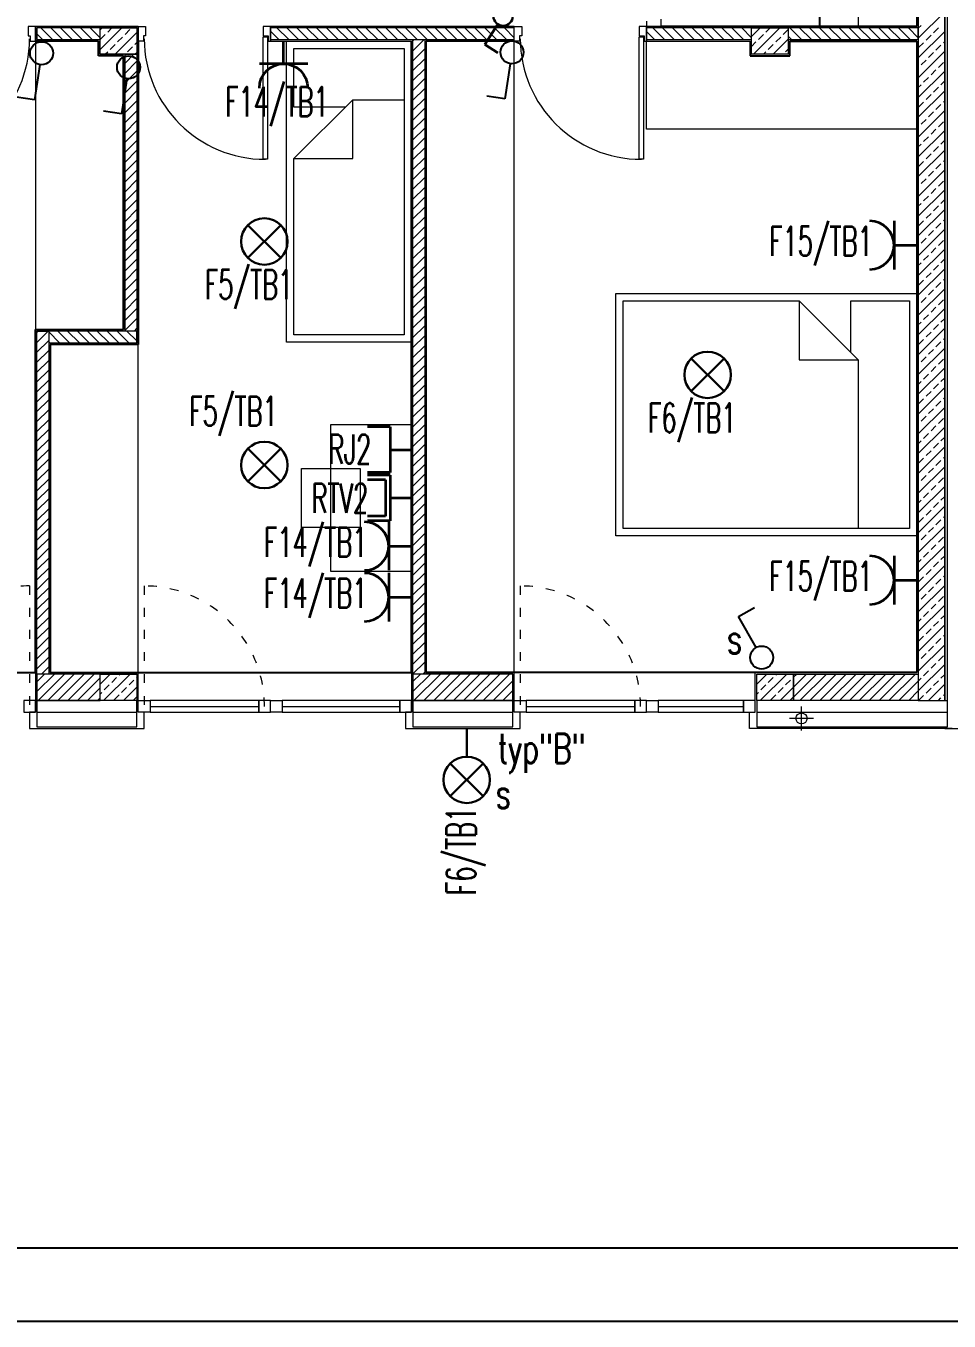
# Model space of a CAD drawing. Header units: millimetres. Extents: x 1780 to 154263, y -7240 to 17216.
# Drawn here: x 115243 to 115871, y 2437 to 3319 of the extents above; entities that cross this region are included whole.
import ezdxf

# ---------------------------------------------------------------- set-up
doc = ezdxf.new("R2010")
doc.units = ezdxf.units.MM
doc.linetypes.add('ACAD_ISO03W100', pattern=[30, 12, -18])
for name, color, linetype, lineweight in [('2d_SX_aranżacja drukowana', 200, 'Continuous', 5), ('2d_SX_aranżacja niedrukowana', 191, 'Continuous', 5), ('2d_SX_gruba przekroje', 90, 'Continuous', 20), ('2d_SX_instalacje - kanalizacja opadowa', 130, 'Continuous', 5), ('2d_SX_stolarka drzwiowa', 211, 'Continuous', 5), ('2d_SX_stolarka okienna', 5, 'Continuous', 5), ('2d_SX_stolarka okznaczenia', 251, 'Continuous', 5), ('2d_SX_szraf', 251, 'Continuous', 0), ('2d_SX_warstwy', 181, 'Continuous', 9)]:
    doc.layers.add(name, color=color, linetype=linetype, lineweight=lineweight)
doc.layers.add('2d_SX_powierzchnia', color=251, linetype='Continuous', plot=False)
doc.layers.add('2d_SX_rewizja 18 września', color=210, linetype='Continuous')
doc.layers.add('60 instalacje elektryka', color=10, linetype='Continuous')
doc.styles.add('OPIS', font='simplex.shx', dxfattribs={"width": 0.7, "height": 4})
doc.linetypes.add('ZIGZAG', pattern='A,0.00254,-5.08,[131,ltypeshp.shx,S=5.08,R=0,X=-5.08,Y=0],-10.16,[131,ltypeshp.shx,S=5.08,R=180,X=5.08,Y=0],-5.08', length=20.32254)

# ---------------------------------------------------------------- blocks, each defined once
blk = doc.blocks.new('PDKLD B2')
at = {"layer": '2d_SX_aranżacja drukowana', "color": 8, "ltscale": 5}
for p, q in [((108175.88, -12636.1), (108175.88, -12967.1)), ((108215.88, -12967.1), (108215.88, -12655.1)), ((108175.88, -12967.1), (108215.88, -12967.1))]:
    blk.add_line(p, q, dxfattribs=at)
at = {"layer": '2d_SX_aranżacja niedrukowana', "color": 8}
for p, q in [((107658.88, -12977.1), (107615.88, -12977.1)), ((107615.88, -12977.1), (107615.88, -13173.6)), ((107786.88, -13182.1), (107786.88, -12977.1)), ((107786.88, -12977.1), (107871.88, -12977.1)), ((107791.88, -13022.1), (107791.88, -12982.1)), ((107791.88, -12982.1), (107866.88, -12982.1)), ((107866.88, -12982.1), (107866.88, -13017.1)), ((107871.88, -12977.1), (107871.88, -13182.1)), ((107941.88, -12977.1), (107881.88, -12977.1)), ((107881.88, -12977.1), (107881.88, -13407.1)), ((107941.88, -13407.1), (107941.88, -12977.1)), ((108031.88, -13037.1), (108031.88, -12977.1)), ((108031.88, -12977.1), (108102.38, -12977.1)), ((108129.38, -12977.1), (108215.88, -12977.1)), ((108215.88, -12977.1), (108215.88, -13037.1)), ((107675.88, -13173.6), (107675.88, -12987.1)), ((107791.88, -13057.1), (107831.88, -13017.1)), ((107831.88, -13057.1), (107831.88, -13017.1)), ((107831.88, -13017.1), (107866.88, -13017.1)), ((107866.88, -13017.1), (107866.88, -13177.1)), ((107826.88, -13022.1), (107791.88, -13022.1)), ((108215.88, -13037.1), (108031.88, -13037.1)), ((107791.88, -13057.1), (107831.88, -13057.1)), ((107791.88, -13177.1), (107791.88, -13057.1)), ((108010.88, -13314.04), (108010.88, -13149.04)), ((108010.88, -13149.04), (108215.88, -13149.04)), ((108215.88, -13149.04), (108215.88, -13314.04)), ((108015.88, -13309.04), (108015.88, -13154.04)), ((108015.88, -13154.04), (108135.88, -13154.04)), ((108135.88, -13154.04), (108135.88, -13194.04)), ((108135.88, -13154.04), (108175.88, -13194.04)), ((108170.88, -13189.04), (108170.88, -13154.04)), ((108170.88, -13154.04), (108210.88, -13154.04)), ((108210.88, -13154.04), (108210.88, -13309.04)), ((107615.88, -13173.6), (107675.88, -13173.6)), ((107685.88, -13183.6), (107625.88, -13183.6)), ((107625.88, -13183.6), (107625.88, -13407.1)), ((107685.88, -13407.1), (107685.88, -13183.6)), ((107871.88, -13182.1), (107786.88, -13182.1)), ((107866.88, -13177.1), (107791.88, -13177.1)), ((108135.88, -13194.04), (108175.88, -13194.04)), ((108175.88, -13194.04), (108175.88, -13309.04)), ((107816.88, -13338.23), (107816.88, -13238.23)), ((107816.88, -13238.23), (107871.88, -13238.23)), ((107871.88, -13238.23), (107871.88, -13338.23)), ((107796.88, -13268.23), (107836.88, -13268.23)), ((107796.88, -13308.23), (107796.88, -13268.23)), ((107836.88, -13268.23), (107836.88, -13308.23)), ((107836.88, -13308.23), (107796.88, -13308.23)), ((108215.88, -13314.04), (108010.88, -13314.04)), ((108175.88, -13309.04), (108015.88, -13309.04)), ((108210.88, -13309.04), (108175.88, -13309.04)), ((107871.88, -13338.23), (107816.88, -13338.23)), ((107625.88, -13407.1), (107685.88, -13407.1)), ((107881.88, -13407.1), (107941.88, -13407.1))]:
    blk.add_line(p, q, dxfattribs=at)
at = {"layer": '2d_SX_gruba przekroje', "color": 8}
for p, q in [((108234.88, -13081.1), (108234.88, -12618.1)), ((108215.88, -12967.1), (108215.88, -12656.1)), ((107662.38, -12967.1), (107615.88, -12967.1)), ((107615.88, -12967.1), (107615.88, -12977.1)), ((107658.88, -12967.1), (107685.88, -12967.1)), ((107685.88, -12967.1), (107658.88, -12967.1)), ((107685.88, -12967.1), (107685.88, -12987.1)), ((107685.88, -12987.1), (107685.88, -12967.1)), ((107941.88, -12967.1), (107775.88, -12967.1)), ((107775.88, -12967.1), (107775.88, -12977.1)), ((107941.88, -12977.1), (107941.88, -12967.1)), ((108102.38, -12967.1), (108031.88, -12967.1)), ((108031.88, -12967.1), (108031.88, -12977.1)), ((108102.38, -12967.1), (108129.38, -12967.1)), ((108129.38, -12967.1), (108102.38, -12967.1)), ((108129.38, -12967.1), (108215.88, -12967.1)), ((107615.88, -12977.1), (107658.88, -12977.1)), ((107658.88, -12987.1), (107658.88, -12977.1)), ((107658.88, -12977.1), (107658.88, -12987.1)), ((107775.88, -12977.1), (107871.88, -12977.1)), ((107871.88, -12977.1), (107871.88, -13407.1)), ((107881.88, -13407.1), (107881.88, -12977.1)), ((107881.88, -12977.1), (107941.88, -12977.1)), ((108031.88, -12977.1), (108102.38, -12977.1)), ((108102.38, -12987.1), (108102.38, -12977.1)), ((108102.38, -12977.1), (108102.38, -12987.1)), ((108129.38, -12977.1), (108129.38, -12987.1)), ((108129.38, -12987.1), (108129.38, -12977.1)), ((108215.88, -12977.1), (108129.38, -12977.1)), ((108215.88, -13407.1), (108215.88, -12977.1)), ((107672.38, -12987.1), (107658.88, -12987.1)), ((107658.88, -12987.1), (107672.38, -12987.1)), ((107675.88, -13173.6), (107675.88, -12987.1)), ((107685.88, -12987.1), (107685.88, -13183.6)), ((108129.38, -12987.1), (108102.38, -12987.1)), ((108102.38, -12987.1), (108129.38, -12987.1)), ((107625.88, -13173.6), (107615.88, -13173.6)), ((107615.88, -13173.6), (107615.88, -13407.1)), ((107675.88, -13173.6), (107625.88, -13173.6)), ((107625.88, -13407.1), (107625.88, -13183.6)), ((107625.88, -13183.6), (107675.88, -13183.6)), ((107685.88, -13183.6), (107675.88, -13183.6)), ((107615.88, -13407.1), (107615.88, -13434.1)), ((107685.88, -13407.1), (107625.88, -13407.1)), ((107685.88, -13434.1), (107685.88, -13407.1)), ((107871.88, -13407.1), (107871.88, -13434.1)), ((107941.88, -13407.1), (107881.88, -13407.1)), ((107941.88, -13434.1), (107941.88, -13407.1)), ((108105.88, -13434.1), (108105.88, -13407.1)), ((108105.88, -13407.1), (108215.88, -13407.1)), ((107615.88, -13434.1), (107611.88, -13434.1)), ((107611.88, -13434.1), (107611.88, -13445.1)), ((107689.88, -13434.1), (107685.88, -13434.1)), ((107689.88, -13445.1), (107689.88, -13434.1)), ((107871.88, -13434.1), (107867.88, -13434.1)), ((107867.88, -13434.1), (107867.88, -13445.1)), ((107945.88, -13434.1), (107941.88, -13434.1)), ((107945.88, -13445.1), (107945.88, -13434.1)), ((108101.88, -13445.1), (108101.88, -13434.1)), ((108101.88, -13434.1), (108105.88, -13434.1)), ((107611.88, -13445.1), (107615.88, -13445.1)), ((107615.88, -13445.1), (107685.88, -13445.1)), ((107685.88, -13445.1), (107689.88, -13445.1)), ((107867.88, -13445.1), (107871.88, -13445.1)), ((107871.88, -13445.1), (107941.88, -13445.1)), ((107941.88, -13445.1), (107945.88, -13445.1)), ((108105.88, -13445.1), (108101.88, -13445.1)), ((108239.88, -13445.1), (108105.88, -13445.1)), ((108234.88, -13445.1), (108234.88, -13445.1)), ((108234.88, -13445.1), (108368.88, -13445.1))]:
    blk.add_line(p, q, dxfattribs=at)
at = {"layer": '2d_SX_instalacje - kanalizacja opadowa', "color": 8}
for p, q in [((108137.38, -13446.52), (108137.38, -13430.18)), ((108145.54, -13438.35), (108129.21, -13438.35))]:
    blk.add_line(p, q, dxfattribs=at)
blk.add_circle((108137.38, -13438.35), 3.75, dxfattribs=at)
at = {"layer": '2d_SX_powierzchnia', "color": 8}
for p, q in [((108215.88, -12657.1), (108215.88, -12967.1)), ((108215.88, -12967.1), (108041.88, -12967.1)), ((107658.88, -12977.1), (107615.88, -12977.1)), ((107658.88, -12987.1), (107658.88, -12977.1)), ((107685.88, -12977.1), (107685.88, -13183.6)), ((107871.88, -13407.1), (107871.88, -12977.1)), ((107881.88, -13407.1), (107881.88, -12977.1)), ((108102.38, -12977.1), (108102.38, -12987.1)), ((108129.38, -12987.1), (108129.38, -12977.1)), ((108129.38, -12977.1), (108215.88, -12977.1)), ((108215.88, -12977.1), (108215.88, -13407.1)), ((107675.88, -12987.1), (107658.88, -12987.1)), ((107675.88, -13173.6), (107675.88, -12987.1)), ((108102.38, -12987.1), (108129.38, -12987.1)), ((107615.88, -13407.1), (107615.88, -13173.6)), ((107615.88, -13173.6), (107675.88, -13173.6)), ((107685.88, -13183.6), (107625.88, -13183.6)), ((107625.88, -13183.6), (107625.88, -13407.1)), ((107429.88, -13407.1), (107615.88, -13407.1)), ((107625.88, -13407.1), (107685.88, -13407.1)), ((107685.88, -13407.1), (107871.88, -13407.1)), ((108215.88, -13407.1), (107881.88, -13407.1))]:
    blk.add_line(p, q, dxfattribs=at)
at = {"layer": '2d_SX_stolarka drzwiowa', "color": 8}
for p, q in [((108031.88, -12963.6), (108031.88, -12967.1)), ((108041.88, -12967.1), (108041.88, -12962.1)), ((107615.88, -12967.1), (107610.88, -12967.1)), ((107610.88, -12967.1), (107610.88, -12973.6)), ((107615.88, -12977.1), (107615.88, -12967.1)), ((107685.88, -12977.1), (107685.88, -12967.1)), ((107685.88, -12967.1), (107690.88, -12967.1)), ((107690.88, -12967.1), (107690.88, -12973.6)), ((107775.88, -12967.1), (107770.88, -12967.1)), ((107770.88, -12967.1), (107770.88, -12973.6)), ((107775.88, -12977.1), (107775.88, -12967.1)), ((107941.88, -12977.1), (107941.88, -12967.1)), ((107941.88, -12967.1), (107946.88, -12967.1)), ((107946.88, -12967.1), (107946.88, -12973.6)), ((108031.88, -12967.1), (108026.88, -12967.1)), ((108026.88, -12967.1), (108026.88, -12973.6)), ((108031.88, -12977.1), (108031.88, -12967.1)), ((108031.88, -12967.1), (108041.88, -12967.1)), ((107610.88, -12973.6), (107612.38, -12973.6)), ((107612.38, -12973.6), (107612.38, -12977.1)), ((107612.38, -12977.1), (107615.88, -12977.1)), ((107689.38, -12977.1), (107685.88, -12977.1)), ((107690.88, -12973.6), (107689.38, -12973.6)), ((107689.38, -12973.6), (107689.38, -12977.1)), ((107770.88, -12973.6), (107774.38, -12973.6)), ((107770.88, -13057.6), (107770.88, -12974.1)), ((107770.88, -12974.1), (107773.88, -12974.1)), ((107773.88, -12974.1), (107773.88, -13057.6)), ((107774.38, -12973.6), (107774.38, -12977.1)), ((107774.38, -12977.1), (107775.88, -12977.1)), ((107945.38, -12977.1), (107941.88, -12977.1)), ((107946.88, -12973.6), (107945.38, -12973.6)), ((107945.38, -12973.6), (107945.38, -12977.1)), ((108026.88, -12973.6), (108030.38, -12973.6)), ((108026.88, -13057.6), (108026.88, -12974.1)), ((108026.88, -12974.1), (108029.88, -12974.1)), ((108029.88, -12974.1), (108029.88, -13057.6)), ((108030.38, -12973.6), (108030.38, -12977.1)), ((108030.38, -12977.1), (108031.88, -12977.1)), ((107773.88, -13057.6), (107770.88, -13057.6)), ((108029.88, -13057.6), (108026.88, -13057.6))]:
    blk.add_line(p, q, dxfattribs=at)
at = {"layer": '2d_SX_stolarka okienna', "color": 8, "linetype": 'ACAD_ISO03W100', "ltscale": 0.5}
for p, q in [((107611.88, -13348.1), (107611.88, -13430.1)), ((107689.88, -13348.1), (107689.88, -13430.1)), ((107945.88, -13348.1), (107945.88, -13430.1))]:
    blk.add_line(p, q, dxfattribs=at)
at = {"layer": '2d_SX_stolarka okienna', "color": 8}
for p, q in [((107941.88, -13426.1), (107949.88, -13426.1)), ((107941.88, -13434.1), (107941.88, -13426.1)), ((107941.88, -13426.1), (107941.88, -13426.1)), ((107949.88, -13426.1), (107949.88, -13434.1)), ((107949.88, -13426.1), (107949.88, -13434.1)), ((108023.88, -13426.1), (107949.88, -13426.1)), ((107949.88, -13430.1), (108023.88, -13430.1)), ((108031.88, -13426.1), (108023.88, -13426.1)), ((108023.88, -13426.1), (108023.88, -13434.1)), ((108023.88, -13434.1), (108023.88, -13426.1)), ((108031.88, -13434.1), (108031.88, -13426.1)), ((108031.88, -13426.1), (108031.88, -13426.1)), ((108031.88, -13426.1), (108039.88, -13426.1)), ((108031.88, -13434.1), (108031.88, -13426.1)), ((108031.88, -13426.1), (108031.88, -13426.1)), ((108039.88, -13426.1), (108039.88, -13434.1)), ((108039.88, -13426.1), (108039.88, -13434.1)), ((108097.88, -13426.1), (108039.88, -13426.1)), ((108039.88, -13430.1), (108097.88, -13430.1)), ((108105.88, -13426.1), (108097.88, -13426.1)), ((108097.88, -13426.1), (108097.88, -13434.1)), ((108097.88, -13434.1), (108097.88, -13426.1)), ((108105.88, -13434.1), (108105.88, -13426.1)), ((108105.88, -13426.1), (108105.88, -13426.1)), ((107949.88, -13434.1), (107941.88, -13434.1)), ((107949.88, -13434.1), (108023.88, -13434.1)), ((108023.88, -13434.1), (108031.88, -13434.1)), ((108039.88, -13434.1), (108031.88, -13434.1)), ((108039.88, -13434.1), (108097.88, -13434.1)), ((108097.88, -13434.1), (108105.88, -13434.1))]:
    blk.add_line(p, q, dxfattribs=at)
for points in [[(107615.88, -13426.1), (107607.88, -13426.1), (107607.88, -13434.1), (107615.88, -13434.1), (107615.88, -13426.1)], [(107685.88, -13426.1), (107693.88, -13426.1), (107693.88, -13434.1), (107685.88, -13434.1), (107685.88, -13426.1)], [(107693.88, -13426.1), (107693.88, -13434.1), (107767.88, -13434.1), (107767.88, -13426.1)], [(107775.88, -13426.1), (107767.88, -13426.1), (107767.88, -13434.1), (107775.88, -13434.1), (107775.88, -13426.1)], [(107775.88, -13426.1), (107783.88, -13426.1), (107783.88, -13434.1), (107775.88, -13434.1), (107775.88, -13426.1)], [(107783.88, -13426.1), (107783.88, -13434.1), (107863.88, -13434.1), (107863.88, -13426.1)], [(107871.88, -13426.1), (107863.88, -13426.1), (107863.88, -13434.1), (107871.88, -13434.1), (107871.88, -13426.1)]]:
    blk.add_lwpolyline(points, close=True, dxfattribs=at)
for points in [[(107693.88, -13430.1), (107767.88, -13430.1)], [(107783.88, -13430.1), (107863.88, -13430.1)]]:
    blk.add_lwpolyline(points, dxfattribs=at)
at = {"layer": '2d_SX_stolarka okienna', "color": 8, "linetype": 'ACAD_ISO03W100', "ltscale": 0.5}
for centre, start, end in [((107612.04, -13430.17), 90.1168, 179.95145), ((107689.71, -13430.17), 0.04855, 89.8832), ((107945.71, -13430.17), 0.04855, 89.8832)]:
    blk.add_arc(centre, 82.07, start, end, dxfattribs=at)
at = {"layer": '2d_SX_stolarka okznaczenia', "color": 8}
for centre, start, end in [((107529.45, -12975.17), 269.94923, 359.70246), ((107772.3, -12975.17), 180.29754, 270.05077), ((108028.3, -12975.17), 180.29754, 270.05077)]:
    blk.add_arc(centre, 82.43, start, end, dxfattribs=at)
at = {"layer": '2d_SX_szraf', "color": 8, "linetype": 'Continuous'}
for p, q in [((108216.88, -12975.1), (108234.88, -12957.1)), ((107616.88, -12972.2), (107620.77, -12976.1)), ((107619.51, -12968.1), (107627.51, -12976.1)), ((107626.24, -12968.1), (107634.24, -12976.1)), ((107632.98, -12968.1), (107640.98, -12976.1)), ((107639.71, -12968.1), (107647.71, -12976.1)), ((107646.45, -12968.1), (107654.45, -12976.1)), ((107653.18, -12968.1), (107659.88, -12974.79)), ((107659.88, -12969.42), (107661.2, -12968.1)), ((107659.88, -12982.89), (107674.67, -12968.1)), ((107660.03, -12976), (107663.4, -12972.64)), ((107665.08, -12970.95), (107667.94, -12968.1)), ((107670.14, -12986.1), (107684.88, -12971.36)), ((107676.87, -12972.64), (107680.23, -12969.27)), ((107775.88, -12970.44), (107781.54, -12976.1)), ((107780.27, -12968.1), (107788.27, -12976.1)), ((107787.01, -12968.1), (107795.01, -12976.1)), ((107793.74, -12968.1), (107801.74, -12976.1)), ((107800.48, -12968.1), (107808.48, -12976.1)), ((107807.21, -12968.1), (107815.21, -12976.1)), ((107813.95, -12968.1), (107821.95, -12976.1)), ((107820.68, -12968.1), (107828.68, -12976.1)), ((107827.42, -12968.1), (107835.42, -12976.1)), ((107834.15, -12968.1), (107842.15, -12976.1)), ((107840.89, -12968.1), (107848.89, -12976.1)), ((107847.62, -12968.1), (107855.62, -12976.1)), ((107854.36, -12968.1), (107862.36, -12976.1)), ((107861.09, -12968.1), (107869.09, -12976.1)), ((107867.83, -12968.1), (107875.83, -12976.1)), ((107874.57, -12968.1), (107882.57, -12976.1)), ((107881.3, -12968.1), (107889.3, -12976.1)), ((107888.04, -12968.1), (107896.04, -12976.1)), ((107894.77, -12968.1), (107902.77, -12976.1)), ((107901.51, -12968.1), (107909.51, -12976.1)), ((107908.24, -12968.1), (107916.24, -12976.1)), ((107914.98, -12968.1), (107922.98, -12976.1)), ((107921.71, -12968.1), (107929.71, -12976.1)), ((107928.45, -12968.1), (107936.45, -12976.1)), ((107935.18, -12968.1), (107941.88, -12974.79)), ((108031.88, -12970.64), (108037.33, -12976.1)), ((108036.06, -12968.1), (108044.06, -12976.1)), ((108042.8, -12968.1), (108050.8, -12976.1)), ((108049.54, -12968.1), (108057.54, -12976.1)), ((108056.27, -12968.1), (108064.27, -12976.1)), ((108063.01, -12968.1), (108071.01, -12976.1)), ((108069.74, -12968.1), (108077.74, -12976.1)), ((108076.48, -12968.1), (108084.48, -12976.1)), ((108083.21, -12968.1), (108091.21, -12976.1)), ((108089.95, -12968.1), (108097.95, -12976.1)), ((108096.68, -12968.1), (108103.38, -12974.79)), ((108103.38, -12973.94), (108109.22, -12968.1)), ((108104.69, -12986.1), (108122.69, -12968.1)), ((108108.05, -12976), (108111.42, -12972.64)), ((108113.1, -12970.95), (108115.96, -12968.1)), ((108124.89, -12972.64), (108128.26, -12969.27)), ((108129.36, -12968.1), (108137.36, -12976.1)), ((108136.09, -12968.1), (108144.09, -12976.1)), ((108142.83, -12968.1), (108150.83, -12976.1)), ((108149.56, -12968.1), (108157.56, -12976.1)), ((108156.3, -12968.1), (108164.3, -12976.1)), ((108163.04, -12968.1), (108171.04, -12976.1)), ((108169.77, -12968.1), (108177.77, -12976.1)), ((108176.51, -12968.1), (108184.51, -12976.1)), ((108183.24, -12968.1), (108191.24, -12976.1)), ((108189.98, -12968.1), (108197.98, -12976.1)), ((108196.71, -12968.1), (108204.71, -12976.1)), ((108203.45, -12968.1), (108211.45, -12976.1)), ((108210.18, -12968.1), (108216.88, -12974.79)), ((108216.88, -12968.37), (108218.82, -12966.42)), ((108216.88, -12988.57), (108234.88, -12970.57)), ((108222.19, -12976.52), (108225.56, -12973.16)), ((108227.24, -12971.47), (108230.61, -12968.1)), ((107666.76, -12982.74), (107670.13, -12979.37)), ((107671.82, -12977.69), (107675.18, -12974.32)), ((107678.55, -12984.42), (107681.92, -12981.05)), ((107683.6, -12979.37), (107684.88, -12978.1)), ((107872.88, -12976.98), (107873.76, -12976.1)), ((107872.88, -12983.72), (107880.5, -12976.1)), ((108103.38, -12980.68), (108106.37, -12977.69)), ((108114.79, -12982.74), (108118.15, -12979.37)), ((108118.16, -12986.1), (108128.38, -12975.88)), ((108119.84, -12977.69), (108123.21, -12974.32)), ((108128.38, -12973.85), (108130.62, -12976.1)), ((108217.14, -12981.57), (108220.51, -12978.21)), ((108228.93, -12983.26), (108232.29, -12979.89)), ((108233.98, -12978.21), (108234.88, -12977.31)), ((107663.41, -12986.1), (107665.08, -12984.42)), ((107676.88, -12992.11), (107682.89, -12986.1)), ((107676.88, -12998.84), (107684.88, -12990.84)), ((107683.61, -12986.1), (107684.88, -12984.83)), ((107872.88, -12990.45), (107880.88, -12982.45)), ((107872.88, -12997.19), (107880.88, -12989.19)), ((108111.43, -12986.1), (108113.1, -12984.42)), ((108126.57, -12984.42), (108128.38, -12982.62)), ((108216.88, -13002.04), (108234.88, -12984.04)), ((108218.82, -12993.36), (108222.19, -12989.99)), ((108223.87, -12988.31), (108227.24, -12984.94)), ((107676.88, -13005.58), (107684.88, -12997.58)), ((107872.88, -13003.92), (107880.88, -12995.92)), ((108216.88, -12995.31), (108217.14, -12995.05)), ((108216.88, -13015.51), (108234.88, -12997.51)), ((108225.56, -13000.1), (108228.93, -12996.73)), ((108230.61, -12995.05), (108233.98, -12991.68)), ((107676.88, -13012.31), (107684.88, -13004.31)), ((107872.88, -13010.66), (107880.88, -13002.66)), ((108216.88, -13008.78), (108218.82, -13006.83)), ((108220.51, -13005.15), (108223.87, -13001.78)), ((108227.24, -13011.88), (108230.61, -13008.52)), ((108232.29, -13006.83), (108234.88, -13004.25)), ((107676.88, -13019.05), (107684.88, -13011.05)), ((107872.88, -13017.39), (107880.88, -13009.39)), ((107872.88, -13024.13), (107880.88, -13016.13)), ((108216.88, -13028.98), (108234.88, -13010.98)), ((108222.19, -13016.93), (108225.56, -13013.57)), ((107676.88, -13025.78), (107684.88, -13017.78)), ((107676.88, -13032.52), (107684.88, -13024.52)), ((107872.88, -13030.87), (107880.88, -13022.87)), ((108216.88, -13042.45), (108234.88, -13024.45)), ((108217.14, -13021.99), (108220.51, -13018.62)), ((108223.87, -13028.72), (108227.24, -13025.35)), ((108228.93, -13023.67), (108232.29, -13020.3)), ((108233.98, -13018.62), (108234.88, -13017.72)), ((107676.88, -13039.25), (107684.88, -13031.25)), ((107872.88, -13037.6), (107880.88, -13029.6)), ((108218.82, -13033.77), (108222.19, -13030.41)), ((108230.61, -13035.46), (108233.98, -13032.09)), ((107676.88, -13045.99), (107684.88, -13037.99)), ((107872.88, -13044.34), (107880.88, -13036.34)), ((107872.88, -13051.07), (107880.88, -13043.07)), ((108216.88, -13035.72), (108217.14, -13035.46)), ((108216.88, -13055.92), (108234.88, -13037.92)), ((108220.51, -13045.56), (108223.87, -13042.19)), ((108225.56, -13040.51), (108228.93, -13037.14)), ((107676.88, -13052.72), (107684.88, -13044.72)), ((107676.88, -13059.46), (107684.88, -13051.46)), ((107872.88, -13057.81), (107880.88, -13049.81)), ((108216.88, -13049.19), (108218.82, -13047.24)), ((108216.88, -13069.39), (108234.88, -13051.39)), ((108227.24, -13052.29), (108230.61, -13048.93)), ((108232.29, -13047.24), (108234.88, -13044.66)), ((107676.88, -13066.19), (107684.88, -13058.19)), ((107872.88, -13064.54), (107880.88, -13056.54)), ((108217.14, -13062.4), (108220.51, -13059.03)), ((108222.19, -13057.35), (108225.56, -13053.98)), ((108228.93, -13064.08), (108232.29, -13060.71)), ((108233.98, -13059.03), (108234.88, -13058.13)), ((107676.88, -13072.93), (107684.88, -13064.93)), ((107872.88, -13071.28), (107880.88, -13063.28)), ((107872.88, -13078.01), (107880.88, -13070.01)), ((108216.88, -13082.87), (108234.88, -13064.87)), ((108223.87, -13069.13), (108227.24, -13065.76)), ((107676.88, -13079.66), (107684.88, -13071.66)), ((107676.88, -13086.4), (107684.88, -13078.4)), ((107872.88, -13084.75), (107880.88, -13076.75)), ((108216.88, -13076.13), (108217.14, -13075.87)), ((108216.88, -13096.34), (108234.88, -13078.34)), ((108218.82, -13074.18), (108222.19, -13070.82)), ((108225.56, -13080.92), (108228.93, -13077.55)), ((108230.61, -13075.87), (108233.98, -13072.5)), ((107676.88, -13093.14), (107684.88, -13085.14)), ((107872.88, -13091.48), (107880.88, -13083.48)), ((108216.88, -13089.6), (108218.82, -13087.65)), ((108220.51, -13085.97), (108223.87, -13082.6)), ((108232.29, -13087.65), (108234.88, -13085.07)), ((107676.88, -13099.87), (107684.88, -13091.87)), ((107872.88, -13098.22), (107880.88, -13090.22)), ((108216.88, -13109.81), (108234.88, -13091.81)), ((108222.19, -13097.76), (108225.56, -13094.39)), ((108227.24, -13092.71), (108230.61, -13089.34)), ((107676.88, -13106.61), (107684.88, -13098.61)), ((107676.88, -13113.34), (107684.88, -13105.34)), ((107872.88, -13104.95), (107880.88, -13096.95)), ((107872.88, -13111.69), (107880.88, -13103.69)), ((108216.88, -13123.28), (108234.88, -13105.28)), ((108217.14, -13102.81), (108220.51, -13099.44)), ((108228.93, -13104.49), (108232.29, -13101.12)), ((108233.98, -13099.44), (108234.88, -13098.54)), ((107676.88, -13120.08), (107684.88, -13112.08)), ((107872.88, -13118.42), (107880.88, -13110.42)), ((108218.82, -13114.59), (108222.19, -13111.23)), ((108223.87, -13109.54), (108227.24, -13106.18)), ((108230.61, -13116.28), (108233.98, -13112.91)), ((107676.88, -13126.81), (107684.88, -13118.81)), ((107872.88, -13125.16), (107880.88, -13117.16)), ((108216.88, -13116.54), (108217.14, -13116.28)), ((108216.88, -13136.75), (108234.88, -13118.75)), ((108220.51, -13126.38), (108223.87, -13123.01)), ((108225.56, -13121.33), (108228.93, -13117.96)), ((107676.88, -13133.55), (107684.88, -13125.55)), ((107872.88, -13131.89), (107880.88, -13123.89)), ((107872.88, -13138.63), (107880.88, -13130.63)), ((108216.88, -13130.01), (108218.82, -13128.07)), ((108216.88, -13150.22), (108234.88, -13132.22)), ((108227.24, -13133.12), (108230.61, -13129.75)), ((108232.29, -13128.07), (108234.88, -13125.48)), ((107676.88, -13140.28), (107684.88, -13132.28)), ((107676.88, -13147.02), (107684.88, -13139.02)), ((107872.88, -13145.36), (107880.88, -13137.36)), ((108217.14, -13143.22), (108220.51, -13139.85)), ((108222.19, -13138.17), (108225.56, -13134.8)), ((108233.98, -13139.85), (108234.88, -13138.95)), ((107676.88, -13153.75), (107684.88, -13145.75)), ((107872.88, -13152.1), (107880.88, -13144.1)), ((108216.88, -13163.69), (108234.88, -13145.69)), ((108223.87, -13149.95), (108227.24, -13146.59)), ((108228.93, -13144.9), (108232.29, -13141.54)), ((107676.88, -13160.49), (107684.88, -13152.49)), ((107872.88, -13158.83), (107880.88, -13150.83)), ((107872.88, -13165.57), (107880.88, -13157.57)), ((108216.88, -13156.95), (108217.14, -13156.69)), ((108218.82, -13155.01), (108222.19, -13151.64)), ((108225.56, -13161.74), (108228.93, -13158.37)), ((108230.61, -13156.69), (108233.98, -13153.32)), ((107676.88, -13167.22), (107684.88, -13159.22)), ((107676.88, -13173.96), (107684.88, -13165.96)), ((107872.88, -13172.3), (107880.88, -13164.3)), ((108216.88, -13177.16), (108234.88, -13159.16)), ((108220.51, -13166.79), (108223.87, -13163.43)), ((108232.29, -13168.48), (108234.88, -13165.89)), ((107616.88, -13175.55), (107617.83, -13174.6)), ((107616.88, -13182.28), (107624.56, -13174.6)), ((107624.88, -13175.17), (107632.3, -13182.6)), ((107631.04, -13174.6), (107639.04, -13182.6)), ((107637.77, -13174.6), (107645.77, -13182.6)), ((107644.51, -13174.6), (107652.51, -13182.6)), ((107651.24, -13174.6), (107659.24, -13182.6)), ((107657.98, -13174.6), (107665.98, -13182.6)), ((107664.71, -13174.6), (107672.71, -13182.6)), ((107671.45, -13174.6), (107679.45, -13182.6)), ((107678.18, -13174.6), (107684.88, -13181.29)), ((107682.97, -13174.6), (107684.88, -13172.69)), ((107872.88, -13179.04), (107880.88, -13171.04)), ((108216.88, -13170.42), (108218.82, -13168.48)), ((108216.88, -13190.63), (108234.88, -13172.63)), ((108222.19, -13178.58), (108225.56, -13175.21)), ((108227.24, -13173.53), (108230.61, -13170.16)), ((107616.88, -13189.02), (107624.88, -13181.02)), ((107624.88, -13181.91), (107625.56, -13182.6)), ((107872.88, -13185.77), (107880.88, -13177.77)), ((107872.88, -13192.51), (107880.88, -13184.51)), ((108217.14, -13183.63), (108220.51, -13180.26)), ((108228.93, -13185.31), (108232.29, -13181.95)), ((108233.98, -13180.26), (108234.88, -13179.36)), ((107616.88, -13195.75), (107624.88, -13187.75)), ((107872.88, -13199.24), (107880.88, -13191.24)), ((108216.88, -13204.1), (108234.88, -13186.1)), ((108218.82, -13195.42), (108222.19, -13192.05)), ((108223.87, -13190.37), (108227.24, -13187)), ((108230.61, -13197.1), (108233.98, -13193.73)), ((107616.88, -13202.49), (107624.88, -13194.49)), ((107616.88, -13209.22), (107624.88, -13201.22)), ((107872.88, -13205.98), (107880.88, -13197.98)), ((108216.88, -13197.36), (108217.14, -13197.1)), ((108216.88, -13217.57), (108234.88, -13199.57)), ((108225.56, -13202.15), (108228.93, -13198.78)), ((107616.88, -13215.96), (107624.88, -13207.96)), ((107872.88, -13212.72), (107880.88, -13204.72)), ((107872.88, -13219.45), (107880.88, -13211.45)), ((108216.88, -13210.83), (108218.82, -13208.89)), ((108220.51, -13207.2), (108223.87, -13203.84)), ((108227.24, -13213.94), (108230.61, -13210.57)), ((108232.29, -13208.89), (108234.88, -13206.3)), ((107616.88, -13222.69), (107624.88, -13214.69)), ((107872.88, -13226.19), (107880.88, -13218.19)), ((108216.88, -13231.04), (108234.88, -13213.04)), ((108222.19, -13218.99), (108225.56, -13215.62)), ((108233.98, -13220.67), (108234.88, -13219.77)), ((107616.88, -13229.43), (107624.88, -13221.43)), ((107616.88, -13236.16), (107624.88, -13228.16)), ((107872.88, -13232.92), (107880.88, -13224.92)), ((108216.88, -13244.51), (108234.88, -13226.51)), ((108217.14, -13224.04), (108220.51, -13220.67)), ((108223.87, -13230.78), (108227.24, -13227.41)), ((108228.93, -13225.73), (108232.29, -13222.36)), ((107616.88, -13242.9), (107624.88, -13234.9)), ((107872.88, -13239.66), (107880.88, -13231.66)), ((108216.88, -13237.77), (108217.14, -13237.51)), ((108218.82, -13235.83), (108222.19, -13232.46)), ((108230.61, -13237.51), (108233.98, -13234.14)), ((107616.88, -13249.63), (107624.88, -13241.63)), ((107872.88, -13246.39), (107880.88, -13238.39)), ((107872.88, -13253.13), (107880.88, -13245.13)), ((108216.88, -13257.98), (108234.88, -13239.98)), ((108220.51, -13247.61), (108223.87, -13244.25)), ((108225.56, -13242.56), (108228.93, -13239.2)), ((108232.29, -13249.3), (108234.88, -13246.72)), ((107616.88, -13256.37), (107624.88, -13248.37)), ((107616.88, -13263.1), (107624.88, -13255.1)), ((107872.88, -13259.86), (107880.88, -13251.86)), ((108216.88, -13251.24), (108218.82, -13249.3)), ((108216.88, -13271.45), (108234.88, -13253.45)), ((108227.24, -13254.35), (108230.61, -13250.98)), ((107616.88, -13269.84), (107624.88, -13261.84)), ((107872.88, -13266.6), (107880.88, -13258.6)), ((108217.14, -13264.45), (108220.51, -13261.09)), ((108222.19, -13259.4), (108225.56, -13256.03)), ((108228.93, -13266.14), (108232.29, -13262.77)), ((108233.98, -13261.09), (108234.88, -13260.19)), ((107616.88, -13276.57), (107624.88, -13268.57)), ((107872.88, -13273.33), (107880.88, -13265.33)), ((107872.88, -13280.07), (107880.88, -13272.07)), ((108216.88, -13284.92), (108234.88, -13266.92)), ((108218.82, -13276.24), (108222.19, -13272.87)), ((108223.87, -13271.19), (108227.24, -13267.82)), ((107616.88, -13283.31), (107624.88, -13275.31)), ((107616.88, -13290.04), (107624.88, -13282.04)), ((107872.88, -13286.8), (107880.88, -13278.8)), ((108216.88, -13278.19), (108217.14, -13277.92)), ((108216.88, -13298.39), (108234.88, -13280.39)), ((108225.56, -13282.97), (108228.93, -13279.61)), ((108230.61, -13277.92), (108233.98, -13274.56)), ((107616.88, -13296.78), (107624.88, -13288.78)), ((107872.88, -13293.54), (107880.88, -13285.54)), ((108216.88, -13291.66), (108218.82, -13289.71)), ((108220.51, -13288.03), (108223.87, -13284.66)), ((108232.29, -13289.71), (108234.88, -13287.13)), ((107616.88, -13303.51), (107624.88, -13295.51)), ((107872.88, -13300.27), (107880.88, -13292.27)), ((107872.88, -13307.01), (107880.88, -13299.01)), ((108216.88, -13311.86), (108234.88, -13293.86)), ((108222.19, -13299.81), (108225.56, -13296.45)), ((108227.24, -13294.76), (108230.61, -13291.39)), ((107616.88, -13310.25), (107624.88, -13302.25)), ((107872.88, -13313.74), (107880.88, -13305.74)), ((108216.88, -13325.33), (108234.88, -13307.33)), ((108217.14, -13304.86), (108220.51, -13301.5)), ((108223.87, -13311.6), (108227.24, -13308.23)), ((108228.93, -13306.55), (108232.29, -13303.18)), ((108233.98, -13301.5), (108234.88, -13300.6)), ((107616.88, -13316.99), (107624.88, -13308.99)), ((107616.88, -13323.72), (107624.88, -13315.72)), ((107872.88, -13320.48), (107880.88, -13312.48)), ((108218.82, -13316.65), (108222.19, -13313.28)), ((108230.61, -13318.33), (108233.98, -13314.97)), ((107616.88, -13330.46), (107624.88, -13322.46)), ((107872.88, -13327.21), (107880.88, -13319.21)), ((107872.88, -13333.95), (107880.88, -13325.95)), ((108216.88, -13318.6), (108217.14, -13318.33)), ((108216.88, -13338.8), (108234.88, -13320.8)), ((108220.51, -13328.44), (108223.87, -13325.07)), ((108225.56, -13323.39), (108228.93, -13320.02)), ((107616.88, -13337.19), (107624.88, -13329.19)), ((107872.88, -13340.68), (107880.88, -13332.68)), ((108216.88, -13332.07), (108218.82, -13330.12)), ((108216.88, -13352.27), (108234.88, -13334.27)), ((108227.24, -13335.17), (108230.61, -13331.8)), ((108232.29, -13330.12), (108234.88, -13327.54)), ((107616.88, -13343.93), (107624.88, -13335.93)), ((107616.88, -13350.66), (107624.88, -13342.66)), ((107872.88, -13347.42), (107880.88, -13339.42)), ((108217.14, -13345.28), (108220.51, -13341.91)), ((108222.19, -13340.22), (108225.56, -13336.86)), ((108228.93, -13346.96), (108232.29, -13343.59)), ((108233.98, -13341.91), (108234.88, -13341.01)), ((107616.88, -13357.4), (107624.88, -13349.4)), ((107872.88, -13354.15), (107880.88, -13346.15)), ((108216.88, -13365.74), (108234.88, -13347.74)), ((108223.87, -13352.01), (108227.24, -13348.64)), ((107616.88, -13364.13), (107624.88, -13356.13)), ((107872.88, -13360.89), (107880.88, -13352.89)), ((107872.88, -13367.62), (107880.88, -13359.62)), ((108216.88, -13359.01), (108217.14, -13358.75)), ((108216.88, -13379.21), (108234.88, -13361.21)), ((108218.82, -13357.06), (108222.19, -13353.69)), ((108225.56, -13363.8), (108228.93, -13360.43)), ((108230.61, -13358.75), (108233.98, -13355.38)), ((107616.88, -13370.87), (107624.88, -13362.87)), ((107616.88, -13377.6), (107624.88, -13369.6)), ((107872.88, -13374.36), (107880.88, -13366.36)), ((108220.51, -13368.85), (108223.87, -13365.48)), ((108232.29, -13370.53), (108234.88, -13367.95)), ((107616.88, -13384.34), (107624.88, -13376.34)), ((107872.88, -13381.1), (107880.88, -13373.1)), ((108216.88, -13372.48), (108218.82, -13370.53)), ((108216.88, -13392.68), (108234.88, -13374.68)), ((108222.19, -13380.64), (108225.56, -13377.27)), ((108227.24, -13375.58), (108230.61, -13372.22)), ((107616.88, -13391.07), (107624.88, -13383.07)), ((107872.88, -13387.83), (107880.88, -13379.83)), ((107872.88, -13394.57), (107880.88, -13386.57)), ((108217.14, -13385.69), (108220.51, -13382.32)), ((108228.93, -13387.37), (108232.29, -13384)), ((108233.98, -13382.32), (108234.88, -13381.42)), ((107616.88, -13397.81), (107624.88, -13389.81)), ((107616.88, -13404.54), (107624.88, -13396.54)), ((107872.88, -13401.3), (107880.88, -13393.3)), ((108216.88, -13406.15), (108234.88, -13388.15)), ((108218.82, -13397.47), (108222.19, -13394.11)), ((108223.87, -13392.42), (108227.24, -13389.05)), ((108230.61, -13399.16), (108233.98, -13395.79)), ((107620.06, -13408.1), (107624.88, -13403.28)), ((107872.88, -13408.04), (107880.88, -13400.04)), ((108216.88, -13399.42), (108217.14, -13399.16)), ((108216.88, -13419.62), (108234.88, -13401.62)), ((108225.56, -13404.21), (108228.93, -13400.84)), ((107616.88, -13413.36), (107622.14, -13408.1)), ((107616.88, -13420.09), (107628.87, -13408.1)), ((107617.61, -13426.1), (107635.61, -13408.1)), ((107624.34, -13426.1), (107642.34, -13408.1)), ((107631.08, -13426.1), (107649.08, -13408.1)), ((107637.81, -13426.1), (107655.81, -13408.1)), ((107644.55, -13426.1), (107659.88, -13410.77)), ((107659.88, -13415.03), (107666.81, -13408.1)), ((107662.28, -13426.1), (107680.28, -13408.1)), ((107667.79, -13413.85), (107671.15, -13410.48)), ((107672.84, -13408.8), (107673.54, -13408.1)), ((107679.57, -13415.53), (107682.94, -13412.17)), ((107684.62, -13410.48), (107684.88, -13410.23)), ((107872.88, -13413.29), (107878.07, -13408.1)), ((107872.88, -13420.03), (107884.81, -13408.1)), ((107873.54, -13426.1), (107891.54, -13408.1)), ((107879.55, -13408.1), (107880.88, -13406.77)), ((107880.28, -13426.1), (107898.28, -13408.1)), ((107887.01, -13426.1), (107905.01, -13408.1)), ((107893.75, -13426.1), (107911.75, -13408.1)), ((107900.48, -13426.1), (107918.48, -13408.1)), ((107907.22, -13426.1), (107925.22, -13408.1)), ((107913.96, -13426.1), (107931.96, -13408.1)), ((107920.69, -13426.1), (107938.69, -13408.1)), ((107927.43, -13426.1), (107940.88, -13412.65)), ((108106.88, -13415.03), (108113.81, -13408.1)), ((108109.28, -13426.1), (108127.28, -13408.1)), ((108114.79, -13413.85), (108118.15, -13410.48)), ((108119.84, -13408.8), (108120.54, -13408.1)), ((108126.57, -13415.53), (108129.94, -13412.17)), ((108131.62, -13410.48), (108131.88, -13410.23)), ((108131.88, -13410.33), (108134.11, -13408.1)), ((108131.88, -13417.07), (108140.85, -13408.1)), ((108131.88, -13423.8), (108147.58, -13408.1)), ((108136.32, -13426.1), (108154.32, -13408.1)), ((108143.05, -13426.1), (108161.05, -13408.1)), ((108149.79, -13426.1), (108167.79, -13408.1)), ((108156.52, -13426.1), (108174.52, -13408.1)), ((108163.26, -13426.1), (108181.26, -13408.1)), ((108169.99, -13426.1), (108187.99, -13408.1)), ((108176.73, -13426.1), (108194.73, -13408.1)), ((108183.46, -13426.1), (108201.46, -13408.1)), ((108190.2, -13426.1), (108208.2, -13408.1)), ((108196.93, -13426.1), (108214.93, -13408.1)), ((108203.67, -13426.1), (108216.88, -13412.89)), ((108216.88, -13412.89), (108218.82, -13410.94)), ((108220.51, -13409.26), (108223.87, -13405.89)), ((108227.24, -13415.99), (108230.61, -13412.63)), ((108232.29, -13410.94), (108234.88, -13408.36)), ((107651.28, -13426.1), (107659.88, -13417.5)), ((107659.88, -13421.76), (107661.05, -13420.59)), ((107662.74, -13418.9), (107666.1, -13415.53)), ((107669.47, -13425.64), (107672.84, -13422.27)), ((107674.52, -13420.59), (107677.89, -13417.22)), ((107675.75, -13426.1), (107684.88, -13416.97)), ((107934.16, -13426.1), (107940.88, -13419.38)), ((108106.88, -13421.76), (108108.05, -13420.59)), ((108109.74, -13418.9), (108113.1, -13415.53)), ((108116.47, -13425.64), (108119.84, -13422.27)), ((108121.52, -13420.59), (108124.89, -13417.22)), ((108122.75, -13426.1), (108131.88, -13416.97)), ((108210.4, -13426.1), (108216.88, -13419.62)), ((108217.14, -13426.1), (108220.51, -13422.73)), ((108222.19, -13421.05), (108225.56, -13417.68)), ((108223.87, -13426.1), (108234.88, -13415.1)), ((108233.98, -13422.73), (108234.88, -13421.83)), ((107658.02, -13426.1), (107659.88, -13424.24)), ((107682.48, -13426.1), (107684.62, -13423.95)), ((108129.48, -13426.1), (108131.62, -13423.95)), ((108230.61, -13426.1), (108232.29, -13424.41))]:
    blk.add_line(p, q, dxfattribs=at)
at = {"layer": '2d_SX_szraf', "color": 8, "linetype": 'ZIGZAG'}
for p, q in [((107616.88, -13434.1), (107684.88, -13434.1)), ((107872.88, -13434.1), (107940.88, -13434.1)), ((108106.88, -13434.1), (108236.88, -13434.1))]:
    blk.add_line(p, q, dxfattribs=at)
at = {"layer": '2d_SX_warstwy', "color": 8}
for p, q in [((108234.88, -12618.1), (108234.88, -13426.1)), ((108234.88, -13081.1), (108234.88, -12618.1)), ((108234.88, -13426.1), (108234.88, -12618.1)), ((108236.88, -13426.1), (108236.88, -12618.1)), ((108216.88, -12636.1), (108216.88, -13408.1)), ((107616.88, -12968.1), (107616.88, -12976.1)), ((107659.88, -12968.1), (107616.88, -12968.1)), ((107659.88, -12986.1), (107659.88, -12968.1)), ((107659.88, -12968.1), (107684.88, -12968.1)), ((107659.88, -12976.1), (107659.88, -12968.1)), ((107684.88, -12968.1), (107684.88, -12986.1)), ((107775.88, -12968.1), (107775.88, -12976.1)), ((107941.88, -12968.1), (107775.88, -12968.1)), ((107941.88, -12976.1), (107941.88, -12968.1)), ((108031.88, -12968.1), (108031.88, -12976.1)), ((108103.38, -12968.1), (108031.88, -12968.1)), ((108103.38, -12986.1), (108103.38, -12968.1)), ((108103.38, -12968.1), (108128.38, -12968.1)), ((108103.38, -12976.1), (108103.38, -12968.1)), ((108128.38, -12968.1), (108128.38, -12986.1)), ((108128.38, -12968.1), (108128.38, -12976.1)), ((108216.88, -12968.1), (108128.38, -12968.1)), ((108216.88, -12976.1), (108216.88, -12968.1)), ((107616.88, -12976.1), (107659.88, -12976.1)), ((107775.88, -12976.1), (107941.88, -12976.1)), ((107872.88, -13408.1), (107872.88, -12976.1)), ((107872.88, -12976.1), (107880.88, -12976.1)), ((107880.88, -12976.1), (107880.88, -13408.1)), ((108031.88, -12976.1), (108103.38, -12976.1)), ((108128.38, -12976.1), (108216.88, -12976.1)), ((107684.88, -12986.1), (107659.88, -12986.1)), ((107676.88, -13174.6), (107676.88, -12986.1)), ((107676.88, -12986.1), (107684.88, -12986.1)), ((107684.88, -12986.1), (107684.88, -13174.6)), ((108128.38, -12986.1), (108103.38, -12986.1)), ((108236.88, -13444.1), (108236.88, -13081.1)), ((107616.88, -13408.1), (107616.88, -13174.6)), ((107616.88, -13174.6), (107624.88, -13174.6)), ((107624.88, -13174.6), (107624.88, -13408.1)), ((107624.88, -13174.6), (107624.88, -13182.6)), ((107684.88, -13174.6), (107624.88, -13174.6)), ((107684.88, -13174.6), (107676.88, -13174.6)), ((107684.88, -13182.6), (107684.88, -13174.6)), ((107624.88, -13182.6), (107684.88, -13182.6)), ((107659.88, -13408.1), (107616.88, -13408.1)), ((107616.88, -13408.1), (107616.88, -13426.1)), ((107624.88, -13408.1), (107616.88, -13408.1)), ((107659.88, -13426.1), (107659.88, -13408.1)), ((107659.88, -13408.1), (107684.88, -13408.1)), ((107659.88, -13426.1), (107659.88, -13408.1)), ((107684.88, -13408.1), (107684.88, -13426.1)), ((107940.88, -13408.1), (107872.88, -13408.1)), ((107872.88, -13408.1), (107872.88, -13426.1)), ((107880.88, -13408.1), (107872.88, -13408.1)), ((107940.88, -13426.1), (107940.88, -13408.1)), ((108106.88, -13426.1), (108106.88, -13408.1)), ((108106.88, -13408.1), (108131.88, -13408.1)), ((108131.88, -13408.1), (108216.88, -13408.1)), ((108131.88, -13426.1), (108131.88, -13408.1)), ((108131.88, -13408.1), (108131.88, -13426.1)), ((108216.88, -13408.1), (108216.88, -13426.1)), ((108216.88, -13408.1), (108216.88, -13408.1)), ((108216.88, -13408.1), (108216.88, -13426.1)), ((107684.88, -13426.1), (107616.88, -13426.1)), ((107616.88, -13426.1), (107616.88, -13444.1)), ((107616.88, -13426.1), (107659.88, -13426.1)), ((107684.88, -13426.1), (107659.88, -13426.1)), ((107684.88, -13444.1), (107684.88, -13426.1)), ((107940.88, -13426.1), (107872.88, -13426.1)), ((107872.88, -13426.1), (107872.88, -13444.1)), ((107872.88, -13426.1), (107940.88, -13426.1)), ((107940.88, -13444.1), (107940.88, -13426.1)), ((108131.88, -13426.1), (108106.88, -13426.1)), ((108106.88, -13426.1), (108106.88, -13444.1)), ((108216.88, -13426.1), (108131.88, -13426.1)), ((108216.88, -13426.1), (108225.88, -13426.1)), ((108225.88, -13426.1), (108234.88, -13426.1)), ((108234.88, -13426.1), (108236.88, -13426.1)), ((107616.88, -13444.1), (107684.88, -13444.1)), ((107872.88, -13444.1), (107940.88, -13444.1)), ((108106.88, -13444.1), (108231.88, -13444.1)), ((108231.88, -13444.1), (108236.88, -13444.1))]:
    blk.add_line(p, q, dxfattribs=at)
blk = doc.blocks.new('lampa1')
at = {"layer": '60 instalacje elektryka', "lineweight": 30}
for p, q in [((2045.42, 2946.75), (2067.75, 2924.42)), ((2067.75, 2946.75), (2045.42, 2924.42))]:
    blk.add_line(p, q, dxfattribs=at)
blk.add_circle((2056.58, 2935.58), 15.79, dxfattribs=at)
blk = doc.blocks.new('RTV')
at = {"layer": '60 instalacje elektryka', "lineweight": 35}
for p, q in [((3030.85, 2534.74), (3019.1, 2534.74)), ((3028.39, 2532.39), (3019.1, 2532.39)), ((3028.39, 2532.39), (3028.39, 2513.58)), ((3030.85, 2534.74), (3030.85, 2511.24)), ((3030.85, 2522.99), (3041.84, 2522.99)), ((3028.39, 2513.58), (3019.1, 2513.58)), ((3030.85, 2511.24), (3019.1, 2511.24))]:
    blk.add_line(p, q, dxfattribs=at)
blk = doc.blocks.new('RJ')
at = {"layer": '60 instalacje elektryka', "lineweight": 35}
for p, q in [((3030.85, 2559.64), (3019.1, 2559.64)), ((3030.85, 2559.64), (3030.85, 2536.13)), ((3030.85, 2547.89), (3041.84, 2547.89)), ((3030.85, 2536.13), (3019.1, 2536.13))]:
    blk.add_line(p, q, dxfattribs=at)
blk = doc.blocks.new('gniazdo')
at = {"layer": '60 instalacje elektryka', "lineweight": 35}
for p, q in [((1911.13, 1039.39), (1911.13, 1043.76)), ((1911.13, 1041.58), (1909.09, 1041.58))]:
    blk.add_line(p, q, dxfattribs=at)
blk.add_arc((1913.32, 1041.58), 2.18, 90, 270, dxfattribs=at)
blk = doc.blocks.new('wyl jednbieg')
at = {"layer": '60 instalacje elektryka', "lineweight": 30}
for p, q in [((2059.79, 3882.77), (2066.28, 3897.38)), ((2066.28, 3897.38), (2075.69, 3893.31))]:
    blk.add_line(p, q, dxfattribs=at)
blk.add_circle((2057.17, 3876.88), 6.45, dxfattribs=at)
blk = doc.blocks.new('schodowy')
blk.add_blockref('wyl jednbieg', (82.33, 4.2))
at = {"rotation": 180}
blk.add_blockref('wyl jednbieg', (4196.68, 7757.96), dxfattribs=at)
blk = doc.blocks.new('jednobiegunowy')
at = {"layer": '60 instalacje elektryka'}
for p, q in [((2190.56, 2793.4), (2200.02, 2802.78)), ((2200.02, 2802.78), (2204.88, 2797.97))]:
    blk.add_line(p, q, dxfattribs=at)
blk.add_circle((2187.5, 2790.37), 4.3, dxfattribs=at)
blk = doc.blocks.new('kinkiet')
at = {"layer": '60 instalacje elektryka', "lineweight": 30}
for p, q in [((-249830.13, -8956.18), (-249807.78, -8978.54)), ((-249830.13, -8978.54), (-249807.78, -8956.18)), ((-249834.76, -8967.36), (-249854.04, -8967.36))]:
    blk.add_line(p, q, dxfattribs=at)
blk.add_circle((-249818.96, -8967.36), 15.81, dxfattribs=at)
blk = doc.blocks.new('gniazdo IP44')
at = {"layer": '60 instalacje elektryka'}
h = blk.add_hatch(color=256, dxfattribs=at)
h.dxf.hatch_style = 1
edge = h.paths.add_edge_path()
edge.add_arc((1758.87, 20893.39), 2.87, 0, 360)
at = {"layer": '60 instalacje elektryka', "lineweight": 25}
for p, q in [((1775.37, 20879.59), (1742.37, 20879.59)), ((1758.87, 20879.59), (1758.87, 20864.16))]:
    blk.add_line(p, q, dxfattribs=at)
at = {"layer": '60 instalacje elektryka'}
blk.add_circle((1758.87, 20893.39), 2.87, dxfattribs=at)
at = {"layer": '60 instalacje elektryka', "lineweight": 25}
blk.add_arc((1758.87, 20896.09), 16.5, 180, 0, dxfattribs=at)

msp = doc.modelspace()

# ---------------------------------------------------------------- linework, layer by layer
at = {"layer": '60 instalacje elektryka'}
for points in [[(118479.63, 5410.65), (114275.01, 5410.65), (114275.01, 2437.38), (118479.63, 2437.38)], [(114366.48, 2487.38), (118428.45, 2487.38), (118428.45, 5360.65), (114366.48, 5360.65)]]:
    msp.add_lwpolyline(points, close=True, dxfattribs=at)

# ---------------------------------------------------------------- block references
at = {"layer": '2d_SX_rewizja 18 września'}
msp.add_blockref('PDKLD B2', (7633.58, 16286.09), dxfattribs=at)
at = {"layer": '60 instalacje elektryka'}
for name, p, xscale, yscale, zscale, rotation in [('schodowy', (117676.17, 7317.21), -1.01853555804, 1.01853555804, 1.01853555804, 123.2886194740526), ('jednobiegunowy', (115407.29, 9745.57), 1.818212235840003, 1.818212235840003, 1.818212235840003, 216.7286372693394), ('gniazdo', (123288.76, 17734.47), -7.556206694400001, 7.556206694400001, 7.556206694400001, 89.99999999999987), ('jednobiegunowy', (115727.5, 9746.19), 1.818212235840003, 1.818212235840003, 1.818212235840003, 216.7286372693394), ('jednobiegunowy', (115466.5, 9735.97), 1.818212235840003, 1.818212235840003, 1.818212235840003, 216.7286372693394), ('lampa1', (118344.08, 5231.39), -1.0011, 1.0011, 1.0011, 89.9999999999999), ('gniazdo', (130274.93, 11040.41), 7.556206694400001, 7.556206694400001, 7.556206694400001, 180), ('lampa1', (118645.85, 5140.54), -1.0011, 1.0011, 1.0011, 89.9999999999999), ('lampa1', (118344.08, 5079.15), -1.0011, 1.0011, 1.0011, 89.9999999999999), ('gniazdo', (129930.93, 10835.48), 7.556206694400001, 7.556206694400001, 7.556206694400001, 180), ('gniazdo', (130274.93, 10812.3), 7.556206694400001, 7.556206694400001, 7.556206694400001, 180), ('gniazdo', (129930.93, 10800.67), 7.556206694400001, 7.556206694400001, 7.556206694400001, 180), ('jednobiegunowy', (119585.66, -2287.65), 1.818212235840003, 1.818212235840003, 1.818212235840003, 74.6740894663203)]:
    msp.add_blockref(name, p, dxfattribs=dict(at, xscale=xscale, yscale=yscale, zscale=zscale, rotation=rotation))
msp.add_blockref('gniazdo IP44', (114024.28, -17546.17), dxfattribs=at)
at = {"layer": '60 instalacje elektryka', "xscale": 1.32, "yscale": 1.32, "zscale": 1.32}
for name in ['RJ', 'RTV']:
    msp.add_blockref(name, (111490.22, -332.48), dxfattribs=at)
at = {"layer": '60 instalacje elektryka', "xscale": -1, "rotation": 89.9999999999999}
msp.add_blockref('kinkiet', (106575.69, -247013.05), dxfattribs=at)

# ---------------------------------------------------------------- texts
at = {"layer": '60 instalacje elektryka', "lineweight": 15, "char_height": 20, "style": 'OPIS'}
for s, insert, width, attachment_point in [('\\pxql;{\\W0.6;F14/TB1}', (115400.68, 3277.73), 22.1829, 3), ('\\pxql;{\\W0.6;F15/TB1}', (115748.89, 3182.75), 74.8571, 1), ('\\pxql;{\\W0.6;F5/TB1}', (115386.84, 3153.34), 22.1829, 3), ('\\pxql;{\\W0.6;F5/TB1}', (115376.23, 3066.94), 22.1829, 3), ('\\pxql;{\\W0.6;F6/TB1}', (115688.61, 3062.49), 22.1829, 3), ('\\pxql;{\\W0.6;RJ2}', (115448.74, 3041.07), 22.1829, 1), ('\\pxql;{\\W0.6;RTV2}', (115437.36, 3007.75), 42.8571, 1), ('\\pxql;{\\W0.6;F14/TB1}', (115404.89, 2977.82), 74.8571, 1), ('\\pxql;{\\W0.6;F15/TB1}', (115748.89, 2954.64), 74.8571, 1), ('\\pxql;{\\W0.6;F14/TB1}', (115404.89, 2943.01), 74.8571, 1), ('\\pxql;typ"B"', (115564.08, 2837.38), 60, 1)]:
    msp.add_mtext(s, dxfattribs=dict(at, insert=insert, width=width, attachment_point=attachment_point))
at = {"layer": '60 instalacje elektryka', "lineweight": 20, "char_height": 20, "width": 8.6667, "attachment_point": 1, "rotation": 360, "style": 'OPIS'}
for insert in [(115720.25, 2911.93), (115562.84, 2806.55)]:
    msp.add_mtext('\\pxql;s', dxfattribs=dict(at, insert=insert))
at = {"layer": '60 instalacje elektryka', "lineweight": 15, "insert": (115529.21, 2727.38), "char_height": 20, "width": 65.7143, "attachment_point": 1, "rotation": 90, "style": 'OPIS'}
msp.add_mtext('\\pxql;{\\W0.6;F6/TB1}', dxfattribs=at)

doc.saveas('drawing.dxf')
